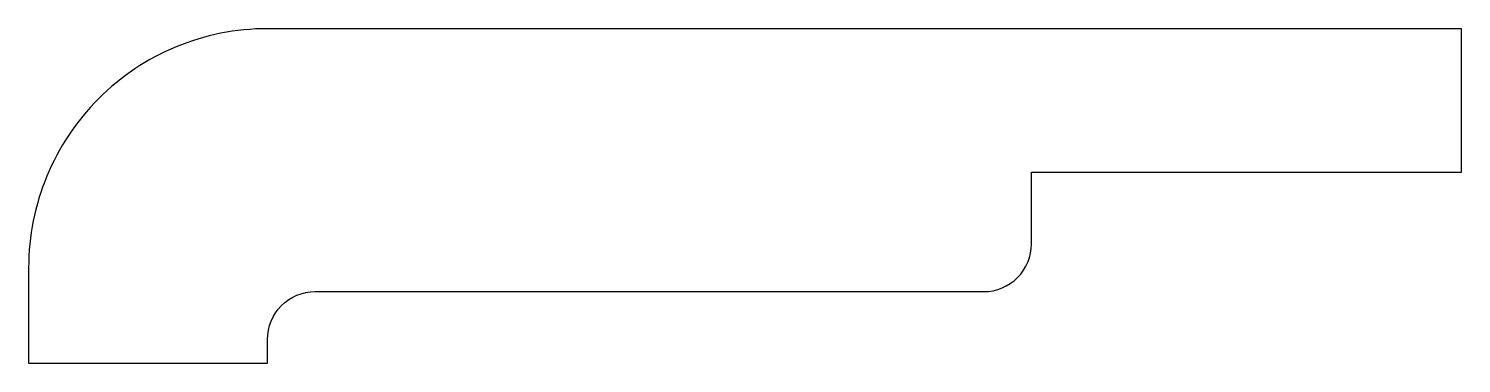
# Model space of a CAD drawing. Header units: millimetres. Extents: x 0 to 30, y 0 to 7.
import ezdxf

# ---------------------------------------------------------------- set-up
doc = ezdxf.new("R2010")
doc.units = ezdxf.units.MM
doc.layers.get('0').update_dxf_attribs({"linetype": 'CONTINUOUS'})

msp = doc.modelspace()

# ---------------------------------------------------------------- linework, layer by layer
msp.add_lwpolyline([(30, 4), (30, 7), (5, 7, 0.414214), (0, 2), (0, 0), (5, 0), (5, 0.5, -0.414214), (6, 1.5), (20, 1.5, 0.414214), (21, 2.5), (21, 4)], format="xyb", close=True)

doc.saveas('drawing.dxf')
